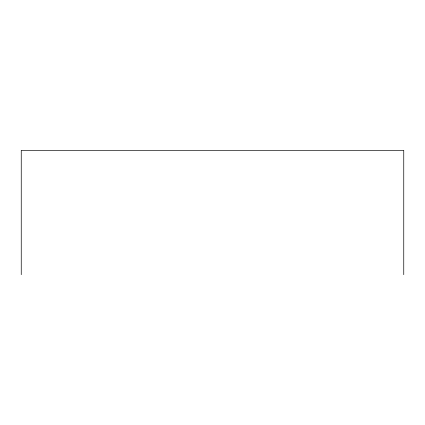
<?xml version="1.0" encoding="UTF-8"?>
<svg xmlns="http://www.w3.org/2000/svg" width="425" height="425" viewBox="0 0 425 425"><rect width="100%" height="100%" fill="white"/><g stroke="black" fill="none" stroke-linecap="round" stroke-linejoin="round"><path stroke-width="0.64" d="M403.75 274.672L403.75 150.328L21.25 150.328L21.25 274.672"/></g></svg>
